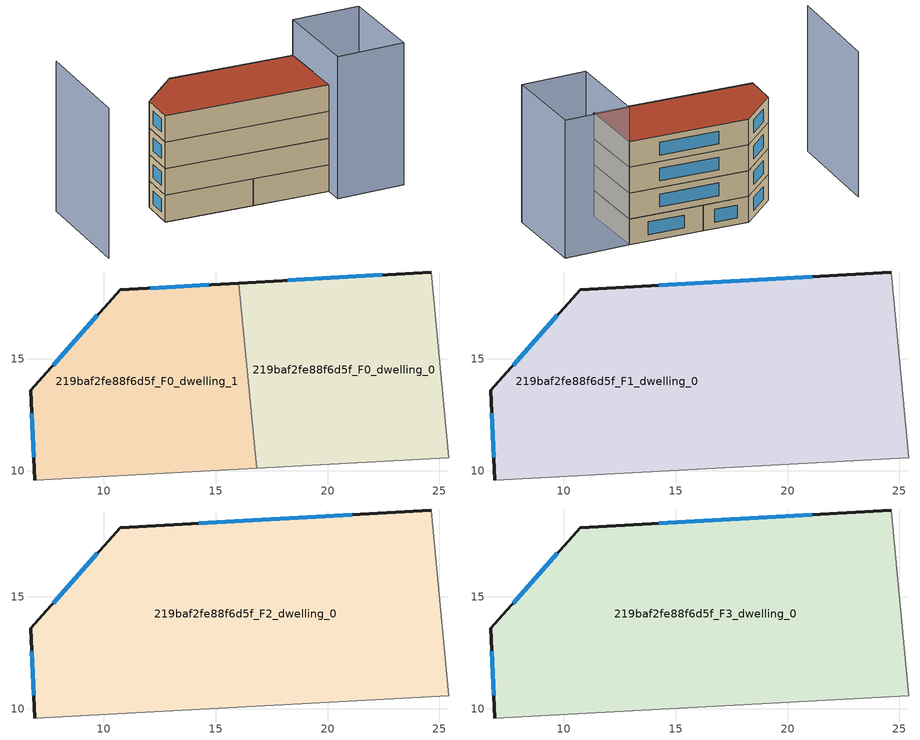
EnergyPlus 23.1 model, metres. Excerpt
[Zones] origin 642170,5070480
219baf2fe88f6d5f_F0_dwelling_0
 floor ground (EU_floor_Construction): 25.43,10.58 24.63,18.88 16.03,18.39 16.82,10.12 z0
 wall outside (EU_wall_Construction): 16.03,18.39 24.63,18.88 z0:3
 wall adiabatic (EU_wall_Construction): 24.63,18.88 25.43,10.58 16.82,10.12 z0:3
 wall to 219baf2fe88f6d5f_F0_dwelling_1 (EU_wall_Construction): 16.82,10.12 16.03,18.39 z0:3
 window (EU_Window_Construction): 18.21,18.52 22.45,18.76 z0.76:2.24
219baf2fe88f6d5f_F0_dwelling_1
 floor ground (EU_floor_Construction): 16.82,10.12 16.03,18.39 10.72,18.09 6.71,13.58 6.91,9.58 z0
 wall outside (EU_wall_Construction): 6.91,9.58 6.71,13.58 10.72,18.09 16.03,18.39 z0:3
 wall adiabatic (EU_wall_Construction): 16.82,10.12 6.91,9.58 z0:3
 window (EU_Window_Construction): 6.86,10.59 6.76,12.57 / 7.73,14.72 9.7,16.95 / 12.06,18.16 14.69,18.31 z0.76:2.24
219baf2fe88f6d5f_F1_dwelling_0
 floor to 219baf2fe88f6d5f_F0_dwelling_0 (EU_floor_Construction): 25.43,10.58 24.63,18.88 16.03,18.39 16.82,10.12 z3
 floor to 219baf2fe88f6d5f_F0_dwelling_1 (EU_floor_Construction): 16.82,10.12 16.03,18.39 10.72,18.09 6.71,13.58 6.91,9.58 z3
 wall outside (EU_wall_Construction): 6.91,9.58 6.71,13.58 10.72,18.09 24.63,18.88 z3:6
 wall adiabatic (EU_wall_Construction): 24.63,18.88 25.43,10.58 6.91,9.58 z3:6
 window (EU_Window_Construction): 6.86,10.59 6.76,12.57 / 7.73,14.72 9.7,16.95 / 14.24,18.29 21.11,18.68 z3.76:5.24
219baf2fe88f6d5f_F2_dwelling_0
 floor to 219baf2fe88f6d5f_F1_dwelling_0 (EU_floor_Construction): 25.43,10.58 24.63,18.88 10.72,18.09 6.71,13.58 6.91,9.58 z6
 wall outside (EU_wall_Construction): 6.91,9.58 6.71,13.58 10.72,18.09 24.63,18.88 z6:9
 wall adiabatic (EU_wall_Construction): 24.63,18.88 25.43,10.58 6.91,9.58 z6:9
 window (EU_Window_Construction): 6.86,10.59 6.76,12.57 / 7.73,14.72 9.7,16.95 / 14.24,18.29 21.11,18.68 z6.76:8.24
219baf2fe88f6d5f_F3_dwelling_0
 floor to 219baf2fe88f6d5f_F2_dwelling_0 (EU_floor_Construction): 25.43,10.58 24.63,18.88 10.72,18.09 6.71,13.58 6.91,9.58 z9
 wall outside (EU_wall_Construction): 6.91,9.58 6.71,13.58 10.72,18.09 24.63,18.88 z9:12
 wall adiabatic (EU_wall_Construction): 24.63,18.88 25.43,10.58 6.91,9.58 z9:12
 window (EU_Window_Construction): 6.86,10.59 6.76,12.57 / 7.73,14.72 9.7,16.95 / 14.24,18.29 21.11,18.68 z9.76:11.24
 roof outside (EU_roof_Construction): 24.63,18.88 25.43,10.58 6.91,9.58 6.71,13.58 10.72,18.09 z12
shading: 6.91,9.58 25.93,10.64 z0:6.8; -2.5,16.26 -1.79,3.35 z0:16.9; 25.55,8.6 24.63,18.88 / 24.63,18.88 32.21,19.56 / 32.21,19.56 33.13,9.28 / 33.13,9.28 25.55,8.6 z0:16
[Building]
EU S2 Campaign: North Axis=0; Terrain=City; Solar Distribution=FullExterior
[Site:Location]
Lyon-Bron: Latitude=45.75; Longitude=5; Time Zone=1; Elevation=198
[SizingPeriod:WeatherFileDays]
AnnualSizingPeriod: Begin Month=1; Begin Day of Month=1; End Month=12; End Day of Month=31; Day of Week for Start Day=Monday; Use Weather File Daylight Saving Period=No; Use Weather File Rain and Snow Indicators=No
[MATERIAL]
EU_InternalMass_Material: Roughness=MediumRough; Thickness=0.1; Conductivity=1; Density=1800; Specific Heat=900; Thermal Absorptance=0.9; Solar Absorptance=0.7; Visible Absorptance=0.7
[MATERIAL:NOMASS] Roughness=MediumRough; Thermal Absorptance=0.9; Solar Absorptance=0.7; Visible Absorptance=0.7
Name | Thermal Resistance
EU_wall_NoMass | 0.379507
EU_roof_NoMass | 0.466853
EU_floor_NoMass | 0.392157
[WINDOWMATERIAL:SIMPLEGLAZINGSYSTEM]
EU_Window_SimpleGlazing: UFactor=4.165; Solar Heat Gain Coefficient=0.83; Visible Transmittance=0.83
[CONSTRUCTION]
EU_wall_Construction: EU_wall_NoMass
EU_roof_Construction: EU_roof_NoMass
EU_floor_Construction: EU_floor_NoMass
EU_InternalMass_Construction: EU_InternalMass_Material
EU_Window_Construction: EU_Window_SimpleGlazing
[ZONE] Type=1; Multiplier=1; Ceiling Height=autocalculate; Floor Area=autocalculate; Part of Total Floor Area=Yes
Name | Volume
219baf2fe88f6d5f_F0_dwelling_0 | 215.072
219baf2fe88f6d5f_F1_dwelling_0 | 430.143
219baf2fe88f6d5f_F2_dwelling_0; 219baf2fe88f6d5f_F3_dwelling_0 | 430.142
219baf2fe88f6d5f_F0_dwelling_1 | 215.075
[INTERNALMASS] Construction=EU_InternalMass_Construction
Name | Zone or ZoneList | Surface Area
219baf2fe88f6d5f_F0_dwelling_0_EU_InternalMass | 219baf2fe88f6d5f_F0_dwelling_0 | 71.6906
219baf2fe88f6d5f_F0_dwelling_1_EU_InternalMass | 219baf2fe88f6d5f_F0_dwelling_1 | 71.6918
219baf2fe88f6d5f_F1_dwelling_0_EU_InternalMass | 219baf2fe88f6d5f_F1_dwelling_0 | 143.381
219baf2fe88f6d5f_F2_dwelling_0_EU_InternalMass | 219baf2fe88f6d5f_F2_dwelling_0 | 143.381
219baf2fe88f6d5f_F3_dwelling_0_EU_InternalMass | 219baf2fe88f6d5f_F3_dwelling_0 | 143.381
[OTHEREQUIPMENT] Fuel Type=Electricity; Design Level Calculation Method=Watts/Area; Power per Zone Floor Area=1; Fraction Latent=0; Fraction Radiant=0; Fraction Lost=0; Carbon Dioxide Generation Rate=0; EndUse Subcategory=EU_Step8_InternalGains
Name | Zone or ZoneList or Space or SpaceList | Schedule
EU_Step8_InternalGain_219baf2fe88f6d5f_F0_dwelling_0_f000 | 219baf2fe88f6d5f_F0_dwelling_0 | EU_Step8_GainSchedule_219baf2fe88f6d5f_F0_dwelling_0_f000
EU_Step8_InternalGain_219baf2fe88f6d5f_F0_dwelling_1_f000 | 219baf2fe88f6d5f_F0_dwelling_1 | EU_Step8_GainSchedule_219baf2fe88f6d5f_F0_dwelling_1_f000
EU_Step8_InternalGain_219baf2fe88f6d5f_F1_dwelling_0_f000 | 219baf2fe88f6d5f_F1_dwelling_0 | EU_Step8_GainSchedule_219baf2fe88f6d5f_F1_dwelling_0_f000
EU_Step8_InternalGain_219baf2fe88f6d5f_F2_dwelling_0_f000 | 219baf2fe88f6d5f_F2_dwelling_0 | EU_Step8_GainSchedule_219baf2fe88f6d5f_F2_dwelling_0_f000
EU_Step8_InternalGain_219baf2fe88f6d5f_F3_dwelling_0_f000 | 219baf2fe88f6d5f_F3_dwelling_0 | EU_Step8_GainSchedule_219baf2fe88f6d5f_F3_dwelling_0_f000
[ZONEVENTILATION:DESIGNFLOWRATE] Schedule=EU_AlwaysOn; Design Flow Rate Calculation Method=AirChanges/Hour; Air Changes per Hour=0.51; Ventilation Type=Natural; Fan Pressure Rise=0; Fan Total Efficiency=1; Constant Term Coefficient=1; Temperature Term Coefficient=0; Velocity Term Coefficient=0; Velocity Squared Term Coefficient=0; Minimum Indoor Temperature=-100; Maximum Indoor Temperature=100; Delta Temperature=-100; Minimum Outdoor Temperature=-100; Maximum Outdoor Temperature=100; Maximum Wind Speed=40
Name | Zone or ZoneList or Space or SpaceList
EU_ConstantAir_219baf2fe88f6d5f_F0_dwelling_0 | 219baf2fe88f6d5f_F0_dwelling_0
EU_ConstantAir_219baf2fe88f6d5f_F0_dwelling_1 | 219baf2fe88f6d5f_F0_dwelling_1
EU_ConstantAir_219baf2fe88f6d5f_F1_dwelling_0 | 219baf2fe88f6d5f_F1_dwelling_0
EU_ConstantAir_219baf2fe88f6d5f_F2_dwelling_0 | 219baf2fe88f6d5f_F2_dwelling_0
EU_ConstantAir_219baf2fe88f6d5f_F3_dwelling_0 | 219baf2fe88f6d5f_F3_dwelling_0
[HVACTEMPLATE:THERMOSTAT] Constant Heating Setpoint=20; Constant Cooling Setpoint=50
EU_HeatOnly_219baf2fe88f6d5f_F0_dwelling_0; EU_HeatOnly_219baf2fe88f6d5f_F0_dwelling_1; EU_HeatOnly_219baf2fe88f6d5f_F1_dwelling_0; EU_HeatOnly_219baf2fe88f6d5f_F2_dwelling_0; EU_HeatOnly_219baf2fe88f6d5f_F3_dwelling_0
[HVACTEMPLATE:ZONE:IDEALLOADSAIRSYSTEM] System Availability Schedule=EU_AlwaysOn; Maximum Heating Supply Air Temperature=50; Minimum Cooling Supply Air Temperature=13; Maximum Heating Supply Air Humidity Ratio=0.0156; Minimum Cooling Supply Air Humidity Ratio=0.0077; Heating Limit=NoLimit; Cooling Limit=NoLimit; Heating Availability Schedule=EU_AlwaysOn; Cooling Availability Schedule=EU_CoolingOff; Dehumidification Control Type=ConstantSensibleHeatRatio; Cooling Sensible Heat Ratio=0.7; Dehumidification Setpoint=60; Humidification Control Type=None; Humidification Setpoint=30; Outdoor Air Method=None; Outdoor Air Flow Rate per Person=0.00944; Outdoor Air Flow Rate per Zone Floor Area=0; Outdoor Air Flow Rate per Zone=0; Demand Controlled Ventilation Type=None; Outdoor Air Economizer Type=NoEconomizer; Heat Recovery Type=None; Sensible Heat Recovery Effectiveness=0.7; Latent Heat Recovery Effectiveness=0.65
Name | Template Thermostat
219baf2fe88f6d5f_F0_dwelling_0 | EU_HeatOnly_219baf2fe88f6d5f_F0_dwelling_0
219baf2fe88f6d5f_F0_dwelling_1 | EU_HeatOnly_219baf2fe88f6d5f_F0_dwelling_1
219baf2fe88f6d5f_F1_dwelling_0 | EU_HeatOnly_219baf2fe88f6d5f_F1_dwelling_0
219baf2fe88f6d5f_F2_dwelling_0 | EU_HeatOnly_219baf2fe88f6d5f_F2_dwelling_0
219baf2fe88f6d5f_F3_dwelling_0 | EU_HeatOnly_219baf2fe88f6d5f_F3_dwelling_0
[SIZING:ZONE] Zone Cooling Design Supply Air Temperature Input Method=SupplyAirTemperature; Zone Cooling Design Supply Air Temperature=13; Zone Heating Design Supply Air Temperature Input Method=SupplyAirTemperature; Zone Heating Design Supply Air Temperature=50; Zone Cooling Design Supply Air Humidity Ratio=0.008; Zone Heating Design Supply Air Humidity Ratio=0.008; Cooling Design Air Flow Method=DesignDay; Cooling Design Air Flow Rate=0; Cooling Minimum Air Flow per Zone Floor Area=0.000762; Cooling Minimum Air Flow=0; Cooling Minimum Air Flow Fraction=0.2; Heating Design Air Flow Method=DesignDay; Heating Design Air Flow Rate=0; Heating Maximum Air Flow per Zone Floor Area=0.002032; Heating Maximum Air Flow=0.141576; Heating Maximum Air Flow Fraction=0.3; Account for Dedicated Outdoor Air System=No; Dedicated Outdoor Air System Control Strategy=NeutralSupplyAir; Dedicated Outdoor Air Low Setpoint Temperature for Design=autosize; Dedicated Outdoor Air High Setpoint Temperature for Design=autosize; Zone Load Sizing Method=Sensible Load Only No Latent Load; Zone Latent Cooling Design Supply Air Humidity Ratio Input Method=HumidityRatioDifference; Zone Cooling Design Supply Air Humidity Ratio Difference=0.005; Zone Latent Heating Design Supply Air Humidity Ratio Input Method=HumidityRatioDifference; Zone Humidification Design Supply Air Humidity Ratio Difference=0.005
219baf2fe88f6d5f_F0_dwelling_0; 219baf2fe88f6d5f_F0_dwelling_1; 219baf2fe88f6d5f_F1_dwelling_0; 219baf2fe88f6d5f_F2_dwelling_0; 219baf2fe88f6d5f_F3_dwelling_0
[SCHEDULE:CONSTANT]
Name | Hourly Value
EU_AlwaysOn | 1
EU_CoolingOff | 0
[SCHEDULE:FILE] Column Number=1; Rows to Skip at Top=0; Number of Hours of Data=8760; Column Separator=Comma; Interpolate to Timestep=No; Minutes per Item=60; Adjust Schedule for Daylight Savings=Yes
Name | File
EU_Step8_GainSchedule_219baf2fe88f6d5f_F0_dwelling_0_f000 | ../../schedules/219baf2fe88f6d5f/219baf2fe88f6d5f_F0_dwelling_0_f000_gain.csv
EU_Step8_GainSchedule_219baf2fe88f6d5f_F0_dwelling_1_f000 | ../../schedules/219baf2fe88f6d5f/219baf2fe88f6d5f_F0_dwelling_1_f000_gain.csv
EU_Step8_GainSchedule_219baf2fe88f6d5f_F1_dwelling_0_f000 | ../../schedules/219baf2fe88f6d5f/219baf2fe88f6d5f_F1_dwelling_0_f000_gain.csv
EU_Step8_GainSchedule_219baf2fe88f6d5f_F2_dwelling_0_f000 | ../../schedules/219baf2fe88f6d5f/219baf2fe88f6d5f_F2_dwelling_0_f000_gain.csv
EU_Step8_GainSchedule_219baf2fe88f6d5f_F3_dwelling_0_f000 | ../../schedules/219baf2fe88f6d5f/219baf2fe88f6d5f_F3_dwelling_0_f000_gain.csv
